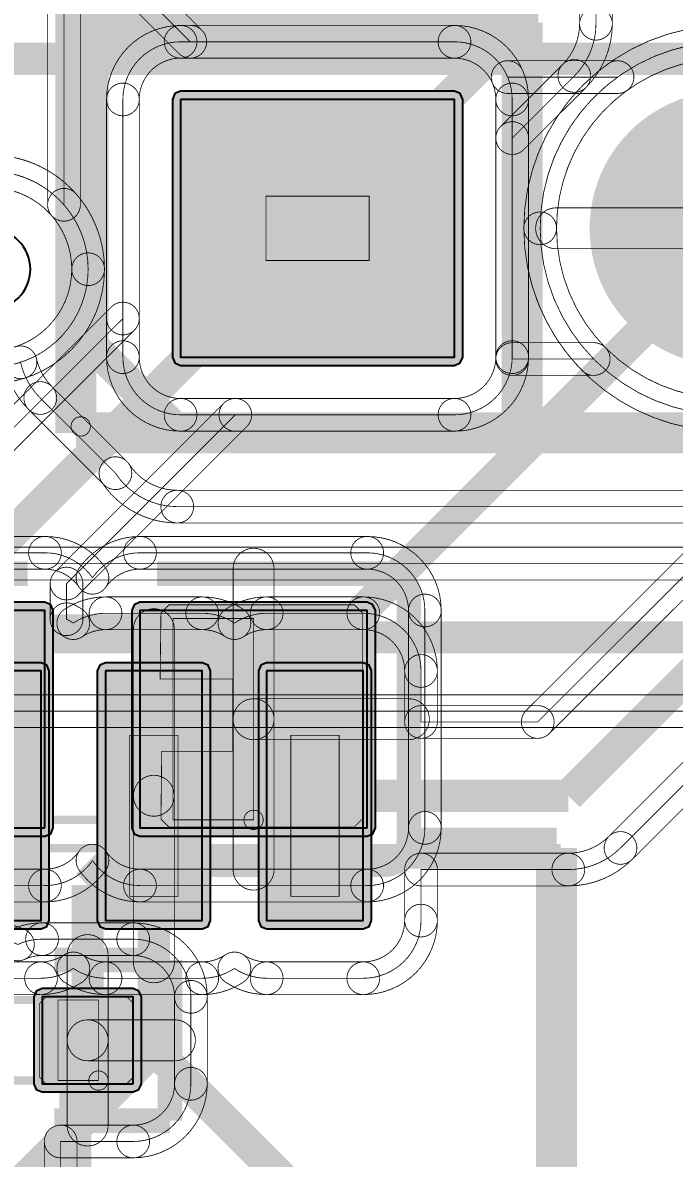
# Model space of a CAD drawing. Header units: millimetres. Extents: x -2.5 to 44.5, y -38.5 to 2.5.
# Drawn here: x 21.54 to 25.58, y -33.33 to -26.28 of the extents above; entities that cross this region are included whole.
import ezdxf

# ---------------------------------------------------------------- set-up
doc = ezdxf.new("R2010")
doc.units = ezdxf.units.MM
for name, color, linetype, true_color in [('Bottom Layer', 7, 'Continuous', 0x0000ff), ('Bottom Paste Mask Layer', 7, 'Continuous', 0x800000), ('Bottom Silkscreen Layer', 7, 'Continuous', 0x808000), ('Bottom Solder Mask Layer', 7, 'Continuous', 0xff00ff), ('Component Marking Layer', 7, 'Continuous', 0x66ffcc), ('Component Shape Layer', 7, 'Continuous', 0x00cccc), ('Hole Layer', 7, 'Continuous', 0x816200), ('Inner1', 7, 'Continuous', 0xbc8e00), ('Inner2', 7, 'Continuous', 0x70dbfa), ('Multi-Layer', 7, 'Continuous', 0xc0c0c0), ('Pin Soldering Layer', 7, 'Continuous', 0xcc9999), ('Top Layer', 7, 'Continuous', 0xff0000), ('Top Paste Mask Layer', 7, 'Continuous', 0x808080), ('Top Silkscreen Layer', 7, 'Continuous', 0xffff00), ('Top Solder Mask Layer', 7, 'Continuous', 0x800080)]:
    doc.layers.add(name, color=color, linetype=linetype, true_color=true_color)

msp = doc.modelspace()

# ---------------------------------------------------------------- hatches: boundary and pattern name
at = {"layer": 'Bottom Layer'}
for points in [[(22.518046736093474, -26.759055118110233), (22.518046736093474, -28.359055118110238), (24.218046736093477, -28.359055118110238), (24.218046736093477, -26.759055118110233)], [(25.108051816103636, -27.55905511811024, 1), (26.708051816103637, -27.55905511811024, 1)], [(21.676047752095503, -31.28206756413513), (21.676047752095503, -29.93205486410973), (20.266040132080263, -29.93205486410973), (20.266040132080263, -31.28206756413513)], [(23.676047752095503, -31.28206756413513), (23.676047752095503, -29.93205486410973), (22.266040132080263, -29.93205486410973), (22.266040132080263, -31.28206756413513)], [(22.22390144780289, -32.871005842011684), (22.22390144780289, -32.33100076200153), (21.65824231648463, -32.33100076200153), (21.65824231648463, -32.871005842011684)]]:
    msp.add_hatch(color=256, dxfattribs=at).paths.add_polyline_path(points)
at = {"layer": 'Bottom Paste Mask Layer'}
for points in [[(23.64607569215139, -31.22702565405131), (23.64607569215139, -29.94704089408179), (23.596062992125987, -29.897028194056393), (22.44605029210059, -29.897028194056393), (22.396062992125987, -29.94704089408179), (22.39103378206757, -30.357073914147833), (22.841046482092967, -30.357073914147833), (22.841046482092967, -30.807061214122434), (22.40104140208281, -30.807061214122434), (22.396062992125987, -31.22702565405131), (22.44605029210059, -31.277038354076712), (23.596062992125987, -31.277038354076712)], [(21.643256286512575, -32.83100076200153), (21.643256286512575, -32.371005842011684), (21.683261366522732, -32.33100076200153), (22.183896367792737, -32.33100076200153), (22.223901447802895, -32.371005842011684), (22.223901447802895, -32.83100076200153), (22.183896367792737, -32.87100584201169), (21.683261366522732, -32.87100584201169)]]:
    msp.add_hatch(color=256, dxfattribs=at).paths.add_polyline_path(points)
at = {"layer": 'Bottom Solder Mask Layer'}
for points in [[(21.726847853695705, -31.28206756413513), (21.72684785369571, -29.93205486410973), (21.711968848421975, -29.896133767783258), (21.676047752095503, -29.881254762509524), (20.26604013208026, -29.881254762509524), (20.230119035753795, -29.896133767783258), (20.21524003048006, -29.93205486410973), (20.215240030480057, -31.28206756413513), (20.230119035753795, -31.317988660461598), (20.266040132080263, -31.332867665735332), (21.676047752095506, -31.332867665735332), (21.71196884842198, -31.317988660461594)], [(23.726847853695705, -31.28206756413513), (23.72684785369571, -29.93205486410973), (23.71196884842197, -29.896133767783258), (23.676047752095503, -29.881254762509524), (22.26604013208026, -29.881254762509524), (22.23011903575379, -29.896133767783258), (22.21524003048006, -29.93205486410973), (22.215240030480057, -31.28206756413513), (22.23011903575379, -31.317988660461598), (22.266040132080263, -31.332867665735332), (23.676047752095506, -31.332867665735332), (23.71196884842198, -31.317988660461594)], [(22.274701549403098, -32.871005842011684), (22.274701549403098, -32.33100076200153), (22.259822544129364, -32.29507966567506), (22.22390144780289, -32.28020066040133), (21.65824231648463, -32.28020066040132), (21.622321220158163, -32.295079665675054), (21.607442214884426, -32.33100076200153), (21.607442214884426, -32.871005842011684), (21.622321220158163, -32.90692693833815), (21.65824231648463, -32.92180594361188), (22.22390144780289, -32.92180594361188), (22.259822544129364, -32.90692693833815)]]:
    msp.add_hatch(color=256, dxfattribs=at).paths.add_polyline_path(points)
at = {"layer": 'Component Marking Layer'}
for points in [[(21.838176276352552, -28.78917957835916, 1), (21.95811531623063, -28.78917957835916, 1)], [(22.911074422148847, -31.232156464312933, 1), (23.031013462026923, -31.232156464312933, 1)], [(21.948260096520194, -32.85099060198121, 1), (22.068249936499882, -32.85099060198121, 1)]]:
    msp.add_hatch(color=256, dxfattribs=at).paths.add_polyline_path(points)
at = {"layer": 'Hole Layer'}
for points in [[(22.868046736093476, -27.559055118110237, 1), (23.868046736093476, -27.559055118110237, 1)], [(25.408051816103637, -27.55905511811024, 1), (26.408051816103637, -27.55905511811024, 1)]]:
    msp.add_hatch(color=256, dxfattribs=at).paths.add_polyline_path(points)
at = {"layer": 'Multi-Layer'}
for points in [[(22.518046736093474, -26.759055118110233), (22.518046736093474, -28.359055118110238), (24.218046736093477, -28.359055118110238), (24.218046736093477, -26.759055118110233)], [(22.518046736093474, -26.759055118110233), (22.518046736093474, -28.359055118110238), (24.218046736093477, -28.359055118110238), (24.218046736093477, -26.759055118110233)], [(22.518046736093474, -26.759055118110233), (22.518046736093474, -28.359055118110238), (24.218046736093477, -28.359055118110238), (24.218046736093477, -26.759055118110233)], [(25.108051816103636, -27.55905511811024, 1), (26.708051816103637, -27.55905511811024, 1)], [(25.108051816103636, -27.55905511811024, 1), (26.708051816103637, -27.55905511811024, 1)], [(25.108051816103636, -27.55905511811024, 1), (26.708051816103637, -27.55905511811024, 1)]]:
    msp.add_hatch(color=256, dxfattribs=at).paths.add_polyline_path(points)
at = {"layer": 'Pin Soldering Layer'}
for points in [[(23.048056896113792, -27.359055118110238), (23.688036576073152, -27.35905511811024), (23.688036576073152, -27.759055118110236), (23.048056896113792, -27.759055118110233)], [(22.971043942087885, -31.23205486410973), (22.971043942087885, -29.982067564135132), (22.47104394208789, -29.982067564135132), (22.47104394208789, -31.23205486410973)], [(22.20215900431801, -30.70749301498603), (22.502184404368812, -30.70749301498603), (22.502184404368812, -31.707493014986035), (22.20215900431801, -31.707493014986035)], [(23.202159004318013, -30.70749301498603), (23.502184404368812, -30.70749301498603), (23.502184404368812, -31.707493014986035), (23.202159004318013, -31.707493014986035)], [(21.757175514351033, -32.35096520193041), (21.757175514351033, -32.85099060198121), (22.007162814325632, -32.85099060198121), (22.007162814325632, -32.35096520193041)]]:
    msp.add_hatch(color=256, dxfattribs=at).paths.add_polyline_path(points)
at = {"layer": 'Top Layer'}
for points in [[(22.518046736093474, -26.759055118110233), (22.518046736093474, -28.359055118110238), (24.218046736093477, -28.359055118110238), (24.218046736093477, -26.759055118110233)], [(25.108051816103636, -27.55905511811024, 1), (26.708051816103637, -27.55905511811024, 1)], [(21.05191770383541, -30.307543815087634), (21.05191770383541, -31.857556515113032), (21.651917703835412, -31.857556515113032), (21.651917703835412, -30.307543815087634)], [(22.05217170434341, -30.307543815087634), (22.05217170434341, -31.857556515113032), (22.652171704343413, -31.857556515113032), (22.652171704343413, -30.307543815087634)], [(23.05217170434341, -30.307543815087634), (23.05217170434341, -31.857556515113032), (23.652171704343413, -31.857556515113032), (23.652171704343413, -30.307543815087634)]]:
    msp.add_hatch(color=256, dxfattribs=at).paths.add_polyline_path(points)
at = {"layer": 'Top Paste Mask Layer'}
for points in [[(22.518046736093474, -26.759055118110233), (22.518046736093474, -28.359055118110238), (24.218046736093477, -28.359055118110238), (24.218046736093477, -26.759055118110233)], [(25.108051816103636, -27.55905511811024, 1), (26.708051816103637, -27.55905511811024, 1)], [(21.05191770383541, -30.307543815087634), (21.05191770383541, -31.857556515113032), (21.651917703835412, -31.857556515113032), (21.651917703835412, -30.307543815087634)], [(22.05217170434341, -30.307543815087634), (22.05217170434341, -31.857556515113032), (22.652171704343413, -31.857556515113032), (22.652171704343413, -30.307543815087634)], [(23.05217170434341, -30.307543815087634), (23.05217170434341, -31.857556515113032), (23.652171704343413, -31.857556515113032), (23.652171704343413, -30.307543815087634)]]:
    msp.add_hatch(color=256, dxfattribs=at).paths.add_polyline_path(points)
at = {"layer": 'Top Solder Mask Layer'}
for points in [[(22.46704597409195, -26.759055118110233), (22.467045974091953, -28.359055118110234), (22.48198375143652, -28.395118102767192), (22.518046736093474, -28.410055880111763), (24.218046736093473, -28.41005588011176), (24.25410972075043, -28.395118102767192), (24.269047498095, -28.359055118110238), (24.269047498094995, -26.759055118110236), (24.25410972075043, -26.72299213345328), (24.218046736093477, -26.70805435610871), (22.518046736093478, -26.708054356108715), (22.48198375143652, -26.72299213345328)], [(25.05705105410211, -27.55905511811024, 1), (26.759052578105162, -27.55905511811024, 1)], [(21.000916941833886, -30.307543815087634), (21.000916941833886, -31.857556515113032), (21.01585471917845, -31.893619499769994), (21.05191770383541, -31.908557277114557), (21.651917703835412, -31.908557277114557), (21.68798068849237, -31.893619499769994), (21.702918465836934, -31.857556515113032), (21.702918465836934, -30.307543815087634), (21.68798068849237, -30.271480830430676), (21.651917703835412, -30.256543053086112), (21.05191770383541, -30.256543053086112), (21.01585471917845, -30.271480830430676)], [(22.00117094234189, -30.307543815087634), (22.001170942341894, -31.857556515113032), (22.016108719686457, -31.893619499769994), (22.05217170434341, -31.908557277114557), (22.65217170434341, -31.908557277114557), (22.688234689000367, -31.893619499769994), (22.703172466344935, -31.857556515113032), (22.70317246634493, -30.307543815087634), (22.688234689000367, -30.271480830430676), (22.652171704343413, -30.256543053086112), (22.052171704343415, -30.256543053086112), (22.016108719686457, -30.271480830430676)], [(23.001170942341886, -30.307543815087634), (23.001170942341886, -31.857556515113032), (23.016108719686454, -31.893619499769994), (23.05217170434341, -31.908557277114557), (23.652171704343413, -31.908557277114557), (23.68823468900037, -31.893619499769994), (23.703172466344935, -31.857556515113032), (23.703172466344935, -30.307543815087634), (23.68823468900037, -30.271480830430676), (23.652171704343413, -30.256543053086112), (23.05217170434341, -30.256543053086112), (23.016108719686454, -30.271480830430676)]]:
    msp.add_hatch(color=256, dxfattribs=at).paths.add_polyline_path(points)

# ---------------------------------------------------------------- linework, layer by layer
at = {"layer": 'Bottom Layer', "const_width": 0.005080010160020321}
for points in [[(25.908051816103637, -28.717195834391674, 0.41421356237309503), (27.06619253238507, -27.55905511811024, 0.19000963684759306), (26.754599846440424, -26.768709401956993, 0.017468158888842684), (26.79705359410719, -26.770193040386083, 0.41421356237309503), (27.405194310388623, -26.16205232410465, 0.35210164242301645), (26.927761326728533, -25.568124197617717, 0.12411793723530895), (27.06619253238507, -25.01905003810008, 0.41421356237309503), (25.908051816103637, -23.860909321818646, 0.41421356237309503), (24.749911099822203, -25.01905003810008, 0.41421356237309503), (25.908051816103637, -26.177190754381513, 0.06138598512689385), (26.189225968097677, -26.14254058766393, 0.008024323457496188), (26.18891287782576, -26.16205232410465, 0.12748654743498247), (26.26547406377041, -26.457447540257895, 0.07859633930767923), (25.908051816103637, -26.400914401828807, 0.41421356237309503), (24.749911099822203, -27.55905511811024, 0.41421356237309503)], [(22.058305816611636, -26.759055118110233, -0.41421356237309503), (22.518046736093474, -26.299314198628394, -0.9999999999999999), (22.518046736093474, -26.502514605029212, 0.41421356237309503), (22.26150622301245, -26.759055118110233, -0.9999999999999999)], [(22.518046736093474, -26.502514605029212, -0.9999999999999999), (22.518046736093474, -26.299314198628394), (24.218046736093477, -26.299314198628394, -0.9999999999999999), (24.218046736093477, -26.502514605029212)], [(24.218046736093477, -26.299314198628394, -0.41421356237309503), (24.677787655575315, -26.759055118110233, -0.9999999999999999), (24.4745872491745, -26.759055118110233, 0.41421356237309503), (24.218046736093477, -26.502514605029212, -0.9999999999999999)], [(24.648310896621794, -27.55905511811024, -0.41421356237309503), (25.908051816103637, -26.299314198628398, -0.9999999999999999), (25.908051816103637, -26.502514605029216, 0.41421356237309503), (24.85151130302261, -27.55905511811024, -0.9999999999999999)], [(22.15990601981204, -28.359055118110238, 0.41421356237309503), (22.518046736093474, -28.71719583439167), (24.218046736093477, -28.71719583439167, 0.41421356237309503), (24.576187452374906, -28.359055118110238), (24.576187452374906, -26.759055118110233, 0.41421356237309503), (24.218046736093477, -26.400914401828803), (22.518046736093474, -26.400914401828803, 0.41421356237309503), (22.15990601981204, -26.759055118110233)], [(22.058305816611636, -26.759055118110233, -0.9999999999999999), (22.26150622301245, -26.759055118110233), (22.26150622301245, -28.359055118110238, -0.9999999999999999), (22.058305816611636, -28.359055118110238)], [(24.677787655575315, -28.359055118110238, -0.9999999999999999), (24.4745872491745, -28.359055118110238), (24.4745872491745, -26.759055118110233, -0.9999999999999999), (24.677787655575315, -26.759055118110233)], [(21.336042672085348, -27.103314706629416, -0.41421356237309503), (22.045783591567186, -27.813055626111257, -0.9999999999999999), (21.842583185166372, -27.813055626111257, 0.41421356237309503), (21.336042672085348, -27.30651511303023, -0.9999999999999999)], [(20.727901955803915, -27.813055626111257, 0.41421356237309503), (21.336042672085348, -28.421196342392687, 0.41421356237309503), (21.94418338836678, -27.813055626111257, 0.41421356237309503), (21.336042672085348, -27.204914909829824, 0.41421356237309503)], [(25.908051816103637, -28.81879603759208, -0.41421356237309503), (24.648310896621794, -27.55905511811024, -0.9999999999999999), (24.85151130302261, -27.55905511811024, 0.41421356237309503), (25.908051816103637, -28.615595631191265, -0.9999999999999999)], [(24.848971297942597, -27.686055372110747, -0.9999999999999999), (24.848971297942597, -27.43205486410973), (25.908051816103637, -27.43205486410973, -0.9999999999999999), (25.908051816103637, -27.686055372110747)], [(22.045783591567186, -27.813055626111257, -0.41421356237309503), (21.336042672085348, -28.522796545593096, -0.9999999999999999), (21.336042672085348, -28.31959613919228, 0.41421356237309503), (21.842583185166372, -27.813055626111257, -0.9999999999999999)], [(22.518046736093474, -28.818796037592076, -0.41421356237309503), (22.058305816611636, -28.359055118110238, -0.9999999999999999), (22.26150622301245, -28.359055118110238, 0.41421356237309503), (22.518046736093474, -28.615595631191262, -0.9999999999999999)], [(24.677787655575315, -28.359055118110238, -0.41421356237309503), (24.218046736093477, -28.818796037592076, -0.9999999999999999), (24.218046736093477, -28.615595631191262, 0.41421356237309503), (24.4745872491745, -28.359055118110238, -0.9999999999999999)], [(22.518046736093474, -28.818796037592076, -0.9999999999999999), (22.518046736093474, -28.615595631191262), (24.218046736093477, -28.615595631191262, -0.9999999999999999), (24.218046736093477, -28.818796037592076)], [(21.429184658369323, -29.675514351028706, -0.9999999999999999), (21.429184658369323, -29.47231394462789), (21.676047752095503, -29.47231394462789, -0.9999999999999999), (21.676047752095503, -29.675514351028706)], [(21.676047752095503, -29.47231394462789, -0.24680828502372504), (22.05473080449707, -29.671361828395614, -0.9999999999999999), (21.887357079678697, -29.786585269595225, 0.24680828502372504), (21.676047752095503, -29.675514351028706, -0.9999999999999999)], [(21.887357079678697, -29.671361828395614, -0.24680828502372504), (22.266040132080263, -29.47231394462789, -0.9999999999999999), (22.266040132080263, -29.675514351028706, 0.24680828502372504), (22.05473080449707, -29.786585269595225, -0.9999999999999999)], [(22.266040132080263, -29.675514351028706, -0.9999999999999999), (22.266040132080263, -29.47231394462789), (23.676047752095503, -29.47231394462789, -0.9999999999999999), (23.676047752095503, -29.675514351028706)], [(23.676047752095503, -29.47231394462789, -0.41421356237309503), (24.13578867157734, -29.93205486410973, -0.9999999999999999), (23.932588265176527, -29.93205486410973, 0.41421356237309503), (23.676047752095503, -29.675514351028706, -0.9999999999999999)], [(22.844043688087375, -29.672974345948692, -0.9999999999999999), (23.09804419608839, -29.672974345948692), (23.098044196088395, -30.60706121412243, -0.9999999999999999), (22.84404368808738, -30.60706121412243)], [(24.13578867157734, -31.28206756413513, -0.9999999999999999), (23.932588265176527, -31.28206756413513), (23.932588265176527, -29.93205486410973, -0.9999999999999999), (24.13578867157734, -29.93205486410973)], [(22.971043942087885, -30.734061468122942, -0.9999999999999999), (22.971043942087885, -30.480060960121925), (23.935128270256538, -30.48006096012192, -0.9999999999999999), (23.935128270256538, -30.73406146812294)], [(23.09804419608839, -31.541148082296164, -0.9999999999999999), (22.844043688087375, -31.541148082296164), (22.84404368808738, -30.60706121412243, -0.9999999999999999), (23.098044196088395, -30.60706121412243)], [(24.13578867157734, -31.28206756413513, -0.41421356237309503), (23.676047752095503, -31.741808483616968, -0.9999999999999999), (23.676047752095503, -31.538608077216153, 0.41421356237309503), (23.932588265176527, -31.28206756413513, -0.9999999999999999)], [(22.05473080449707, -31.54276059984924, -0.24680828502372504), (21.676047752095503, -31.741808483616968, -0.9999999999999999), (21.676047752095503, -31.538608077216153, 0.24680828502372504), (21.887357079678697, -31.42753715864963, -0.9999999999999999)], [(22.266040132080263, -31.741808483616968, -0.24680828502372504), (21.887357079678697, -31.54276059984924, -0.9999999999999999), (22.05473080449707, -31.42753715864963, 0.24680828502372504), (22.266040132080263, -31.538608077216153, -0.9999999999999999)], [(20.266040132080263, -31.741808483616968, -0.9999999999999999), (20.266040132080263, -31.538608077216153), (21.676047752095503, -31.538608077216153, -0.9999999999999999), (21.676047752095503, -31.741808483616968)], [(22.266040132080263, -31.741808483616968, -0.9999999999999999), (22.266040132080263, -31.538608077216153), (23.676047752095503, -31.538608077216153, -0.9999999999999999), (23.676047752095503, -31.741808483616968)], [(21.358267716535426, -31.87125984251968, -0.10844934573441267), (21.550804605155314, -31.913518715002393, -0.9999999999999999), (21.46570542786475, -32.098041166714715, 0.10844934573441267), (21.358267716535426, -32.074460248920495, -0.9999999999999999)], [(21.46570542786476, -31.91351871500239, -0.10844934573441267), (21.658242316484632, -31.871259842519688, -0.9999999999999999), (21.658242316484625, -32.0744602489205, 0.10844934573441267), (21.550804605155307, -32.098041166714715, -0.9999999999999999)], [(21.65824231895867, -32.074460248920495, -0.9999999999999999), (21.65824231895867, -31.87125984251968), (22.22390144780288, -31.87125984251968, -0.9999999999999999), (22.22390144780288, -32.074460248920495)], [(21.65824261294881, -32.07446024892007, -0.9999999999999999), (21.658242020020445, -31.87125984252012), (21.658242022494488, -31.871259842520114, -0.9999999999999999), (21.658242615422854, -32.07446024892006)], [(22.223901447802877, -31.87125984251968, -0.41421356237309503), (22.683642367284733, -32.33100076200153, -0.9999999999999999), (22.480441960883915, -32.33100076200153, 0.41421356237309503), (22.223901447802884, -32.074460248920495, -0.9999999999999999)], [(21.814071628143253, -32.07192024384049, -0.9999999999999999), (22.06807213614427, -32.07192024384049), (22.068072136144274, -32.6010033020066, -0.9999999999999999), (21.814071628143257, -32.6010033020066)], [(22.683642367284733, -32.871005842011684, -0.9999999999999999), (22.480441960883915, -32.871005842011684), (22.480441960883915, -32.33100076200153, -0.9999999999999999), (22.683642367284733, -32.33100076200153)], [(21.941071882143763, -32.72800355600711, -0.9999999999999999), (21.941071882143763, -32.4740030480061), (22.48298196596393, -32.4740030480061, -0.9999999999999999), (22.48298196596393, -32.72800355600711)], [(22.06807213614427, -33.13008636017271, -0.9999999999999999), (21.814071628143253, -33.13008636017271), (21.814071628143257, -32.6010033020066, -0.9999999999999999), (22.068072136144274, -32.6010033020066)], [(22.683642367284733, -32.871005842011684, -0.41421356237309503), (22.22390144780289, -33.33074676149352, -0.9999999999999999), (22.22390144780289, -33.127546355092704, 0.41421356237309503), (22.480441960883915, -32.871005842011684, -0.9999999999999999)], [(21.87546355092711, -33.51592583185167, -0.9999999999999999), (21.672263144526294, -33.51592583185167), (21.672263144526294, -33.22914655829312, -0.9999999999999999), (21.87546355092711, -33.22914655829312)], [(21.7738633477267, -33.33074676149352, -0.9999999999999999), (21.7738633477267, -33.127546355092704), (22.22390144780289, -33.127546355092704, -0.9999999999999999), (22.22390144780289, -33.33074676149352)]]:
    msp.add_lwpolyline(points, format="xyb", close=True, dxfattribs=at)
at = {"layer": 'Bottom Layer'}
for points in [[(22.518046736093474, -26.759055118110233), (22.518046736093474, -28.359055118110238), (24.218046736093477, -28.359055118110238), (24.218046736093477, -26.759055118110233)], [(21.676047752095503, -31.28206756413513), (21.676047752095503, -29.93205486410973), (20.266040132080263, -29.93205486410973), (20.266040132080263, -31.28206756413513)], [(23.676047752095503, -31.28206756413513), (23.676047752095503, -29.93205486410973), (22.266040132080263, -29.93205486410973), (22.266040132080263, -31.28206756413513)], [(22.22390144780289, -32.871005842011684), (22.22390144780289, -32.33100076200153), (21.65824231648463, -32.33100076200153), (21.65824231648463, -32.871005842011684)]]:
    msp.add_lwpolyline(points, close=True, dxfattribs=at)
at = {"layer": 'Bottom Layer', "const_width": 0.2}
for points in [[(22.971043942087885, -30.60706121412243), (25.908051816103637, -27.670053340106683)], [(21.941071882143763, -31.637033274066553), (22.971043942087885, -30.60706121412243)], [(21.941071882143763, -32.6010033020066), (21.941071882143763, -31.637033274066553)], [(21.86436372872746, -32.67771145542291), (21.941071882143763, -32.6010033020066)], [(21.86436372872746, -34.036068072136146), (21.86436372872746, -32.67771145542291)]]:
    msp.add_lwpolyline(points, dxfattribs=at)
at = {"layer": 'Bottom Layer', "const_width": 0.005080010160020321}
for points in [[(20.266040132080263, -31.64020828041656), (21.676047752095503, -31.64020828041656, 0.24680828502372504), (21.971043942087885, -31.485148879249437, 0.24680828502372504), (22.266040132080263, -31.64020828041656), (23.676047752095503, -31.64020828041656, 0.41421356237309503), (24.034188468376932, -31.28206756413513), (24.034188468376932, -29.93205486410973, 0.41421356237309503), (23.676047752095503, -29.573914147828297), (22.266040132080263, -29.573914147828297, 0.24680828502372504), (21.971043942087885, -29.72897354899542, 0.24680828502372504), (21.676047752095503, -29.573914147828297), (21.429184658369323, -29.573914147828297)], [(21.7738633477267, -33.51592583185167), (21.7738633477267, -33.22914655829312), (22.22390144780289, -33.22914655829312, 0.41421356237309503), (22.582042164084324, -32.871005842011684), (22.582042164084324, -32.33100076200153, 0.41421356237309503), (22.22390144780288, -31.97286004572009), (21.65824231895867, -31.97286004572009), (21.65824231648463, -31.972860045720097, 0.10844934573441267), (21.50825501651003, -32.00577994085855, 0.10844934573441267), (21.358267716535426, -31.97286004572009), (20.792608587471562, -31.97286004572009), (20.79260858521717, -31.972860045720097, 0.2992012734434596), (20.463851282465633, -32.18893243848741), (18.111303022606048, -32.18893243848741)]]:
    msp.add_lwpolyline(points, format="xyb", dxfattribs=at)
at = {"layer": 'Bottom Paste Mask Layer', "const_width": 0.005080010160020321}
for points in [[(23.64607569215139, -31.22702565405131), (23.64607569215139, -29.94704089408179), (23.596062992125987, -29.897028194056393), (22.44605029210059, -29.897028194056393), (22.396062992125987, -29.94704089408179), (22.39103378206757, -30.357073914147833), (22.841046482092967, -30.357073914147833), (22.841046482092967, -30.807061214122434), (22.40104140208281, -30.807061214122434), (22.396062992125987, -31.22702565405131), (22.44605029210059, -31.277038354076712), (23.596062992125987, -31.277038354076712)], [(23.64607569215139, -31.22702565405131), (23.64607569215139, -29.94704089408179), (23.596062992125987, -29.897028194056393), (22.44605029210059, -29.897028194056393), (22.396062992125987, -29.94704089408179), (22.39103378206757, -30.357073914147833), (22.841046482092967, -30.357073914147833), (22.841046482092967, -30.807061214122434), (22.40104140208281, -30.807061214122434), (22.396062992125987, -31.22702565405131), (22.44605029210059, -31.277038354076712), (23.596062992125987, -31.277038354076712)], [(21.643256286512575, -32.83100076200153), (21.643256286512575, -32.371005842011684), (21.683261366522732, -32.33100076200153), (22.183896367792737, -32.33100076200153), (22.223901447802895, -32.371005842011684), (22.223901447802895, -32.83100076200153), (22.183896367792737, -32.87100584201169), (21.683261366522732, -32.87100584201169)], [(21.643256286512575, -32.83100076200153), (21.643256286512575, -32.371005842011684), (21.683261366522732, -32.33100076200153), (22.183896367792737, -32.33100076200153), (22.223901447802895, -32.371005842011684), (22.223901447802895, -32.83100076200153), (22.183896367792737, -32.87100584201169), (21.683261366522732, -32.87100584201169)]]:
    msp.add_lwpolyline(points, close=True, dxfattribs=at)
at = {"layer": 'Bottom Silkscreen Layer', "const_width": 0.15240030480060962}
for points in [[(20.159842519685043, -29.703454406908815), (21.569850139700282, -29.703454406908815)], [(20.159842519685043, -29.703454406908815), (21.569850139700282, -29.703454406908815)], [(23.782245364490734, -29.703454406908815), (22.37223774447549, -29.703454406908815)], [(23.782245364490734, -29.703454406908815), (22.37223774447549, -29.703454406908815)], [(23.934645669291342, -31.358267716535437), (23.934645669291342, -29.85585471170943)], [(23.934645669291342, -31.358267716535437), (23.934645669291342, -29.85585471170943)], [(21.569850139700282, -31.51066802133605), (20.159842519685043, -31.51066802133605)], [(21.569850139700282, -31.51066802133605), (20.159842519685043, -31.51066802133605)], [(22.37223774447549, -31.51066802133605), (23.782245364490734, -31.51066802133605)], [(22.37223774447549, -31.51066802133605), (23.782245364490734, -31.51066802133605)], [(22.452501905003814, -32.10240030480061), (21.73446786893574, -32.10240030480061)], [(22.452501905003814, -32.10240030480061), (21.73446786893574, -32.10240030480061)], [(22.452501905003814, -33.0996062992126), (22.452501905003814, -32.10240030480061)], [(22.452501905003814, -33.0996062992126), (22.452501905003814, -32.10240030480061)], [(21.73446786893574, -33.0996062992126), (22.452501905003814, -33.0996062992126)], [(21.73446786893574, -33.0996062992126), (22.452501905003814, -33.0996062992126)]]:
    msp.add_lwpolyline(points, dxfattribs=at)
for points in [[(23.934645669291342, -29.85585471170943, 0.41421356237309503), (23.782245364490734, -29.70345440690882)], [(23.934645669291342, -29.85585471170943, 0.41421356237309503), (23.782245364490734, -29.70345440690882)], [(23.782245364490734, -31.51066802133605, 0.41421356237309503), (23.934645669291346, -31.358267716535437)], [(23.782245364490734, -31.51066802133605, 0.41421356237309503), (23.934645669291346, -31.358267716535437)]]:
    msp.add_lwpolyline(points, format="xyb", dxfattribs=at)
at = {"layer": 'Bottom Solder Mask Layer'}
for points in [[(21.726847853695705, -31.28206756413513), (21.72684785369571, -29.93205486410973), (21.711968848421975, -29.896133767783258), (21.676047752095503, -29.881254762509524), (20.26604013208026, -29.881254762509524), (20.230119035753795, -29.896133767783258), (20.21524003048006, -29.93205486410973), (20.215240030480057, -31.28206756413513), (20.230119035753795, -31.317988660461598), (20.266040132080263, -31.332867665735332), (21.676047752095506, -31.332867665735332), (21.71196884842198, -31.317988660461594)], [(23.726847853695705, -31.28206756413513), (23.72684785369571, -29.93205486410973), (23.71196884842197, -29.896133767783258), (23.676047752095503, -29.881254762509524), (22.26604013208026, -29.881254762509524), (22.23011903575379, -29.896133767783258), (22.21524003048006, -29.93205486410973), (22.215240030480057, -31.28206756413513), (22.23011903575379, -31.317988660461598), (22.266040132080263, -31.332867665735332), (23.676047752095506, -31.332867665735332), (23.71196884842198, -31.317988660461594)], [(22.274701549403098, -32.871005842011684), (22.274701549403098, -32.33100076200153), (22.259822544129364, -32.29507966567506), (22.22390144780289, -32.28020066040133), (21.65824231648463, -32.28020066040132), (21.622321220158163, -32.295079665675054), (21.607442214884426, -32.33100076200153), (21.607442214884426, -32.871005842011684), (21.622321220158163, -32.90692693833815), (21.65824231648463, -32.92180594361188), (22.22390144780289, -32.92180594361188), (22.259822544129364, -32.90692693833815)]]:
    msp.add_lwpolyline(points, close=True, dxfattribs=at)
at = {"layer": 'Component Marking Layer', "const_width": 0.005080010160020321}
for points in [[(21.838176276352552, -28.78917957835916, 0.9999999999999999), (21.95811531623063, -28.78917957835916, 0.9999999999999999)], [(22.911074422148847, -31.232156464312933, 0.9999999999999999), (23.031013462026923, -31.232156464312933, 0.9999999999999999)], [(21.948260096520194, -32.85099060198121, 0.9999999999999999), (22.06824993649988, -32.85099060198121, 0.9999999999999999)]]:
    msp.add_lwpolyline(points, format="xyb", close=True, dxfattribs=at)
at = {"layer": 'Component Shape Layer', "const_width": 0.05080010160020321}
for points in [[(21.89804419608839, -28.789052578105156), (21.898044196088396, -23.789052578105156), (29.91805943611888, -23.78905257810516), (29.918059436118874, -28.78905257810516)], [(21.89804419608839, -28.789052578105156), (21.898044196088396, -23.789052578105156), (29.91805943611888, -23.78905257810516), (29.918059436118874, -28.78905257810516)], [(22.971043942087885, -31.23205486410973), (22.971043942087885, -29.982067564135132), (20.97104394208789, -29.982067564135132), (20.97104394208789, -31.23205486410973)], [(22.971043942087885, -31.23205486410973), (22.971043942087885, -29.982067564135132), (20.97104394208789, -29.982067564135132), (20.97104394208789, -31.23205486410973)], [(19.852044704089412, -31.407518415036833), (24.852044704089412, -31.407518415036833), (24.852044704089412, -35.657531115062234), (19.852044704089412, -35.657531115062234)], [(19.852044704089412, -31.407518415036833), (24.852044704089412, -31.407518415036833), (24.852044704089412, -35.657531115062234), (19.852044704089412, -35.657531115062234)], [(22.008255016510038, -32.85099060198121), (22.008255016510038, -32.35099060198121), (21.008255016510034, -32.35099060198121), (21.008255016510034, -32.85099060198121)], [(22.008255016510038, -32.85099060198121), (22.008255016510038, -32.35099060198121), (21.008255016510034, -32.35099060198121), (21.008255016510034, -32.85099060198121)]]:
    msp.add_lwpolyline(points, close=True, dxfattribs=at)
at = {"layer": 'Inner1', "const_width": 0.2}
for points in [[(24.638049276098556, -26.289052578105156), (24.638049276098556, -25.656382335428503)], [(21.97104394208789, -26.543053086106177), (22.352044704089412, -26.16205232410465)], [(23.368046736093476, -27.559055118110237), (24.638049276098556, -26.289052578105156)], [(21.97104394208789, -28.288987585858393), (21.97104394208789, -26.543053086106177)], [(21.97104394208789, -28.288987585858393), (22.497263601908834, -28.815207245679343)], [(22.497263601908834, -28.815207245679343), (22.497263601908834, -28.82905765811532)], [(27.178054356108717, -28.82905765811532), (22.497263601908834, -28.82905765811532)], [(36.83007366014733, -30.0990601981204), (14.478028956057914, -30.0990601981204)]]:
    msp.add_lwpolyline(points, dxfattribs=at)
at = {"layer": 'Inner1', "const_width": 0.005080010160020321}
for points in [[(25.197790195580396, -26.28905257810515, -0.9999999999999999), (24.99458978917958, -26.28905257810515), (24.99458978917958, -25.846150433587596, -0.9999999999999999), (25.197790195580396, -25.846150433587596)], [(24.575990963308453, -28.370916941833887, 0.008281776635934953), (24.576187452374906, -28.359055118110238), (24.576187452374906, -26.998823216269333), (24.962003680273998, -26.61300698837024), (24.96200368331882, -26.61300698532542, 0.198912367379658), (25.09618999237999, -26.28905257810515), (25.09618999237999, -25.846150433587596), (25.09677739347568, -25.845563032491906, 0.1964958126761311), (25.908051816103637, -26.177190754381513, 0.06138598512689385), (26.189225968097677, -26.142540587663945, 0.008024323457496188), (26.18891287782576, -26.16205232410465, 0.12748654743498247), (26.265474063770387, -26.457447540257892, 0.07859633930767923), (25.908051816103637, -26.400914401828807, 0.41421356237309503), (24.749911099822203, -27.55905511811024, 0.19668162275037882), (25.082115802910735, -28.370916941833887)], [(25.197790195580396, -26.28905257810515, -0.198912367379658), (25.033845875971757, -26.684849177978357, -0.9999999999999999), (24.890161490665882, -26.541164792672483, 0.198912367379658), (24.99458978917958, -26.28905257810515, -0.9999999999999999)], [(24.648310896621794, -27.55905511811024, -0.41421356237309503), (25.908051816103637, -26.299314198628398, -0.9999999999999999), (25.908051816103637, -26.502514605029216, 0.41421356237309503), (24.85151130302261, -27.55905511811024, -0.9999999999999999)], [(24.648029645027847, -27.07066540892227, -0.9999999999999999), (24.50434525972197, -26.926981023616392), (24.890161487621057, -26.5411647957173, -0.9999999999999999), (25.033845872926936, -26.68484918102318)], [(25.0338458303433, -26.68484922360679, -0.9999999999999999), (24.890161530204693, -26.54116475313369), (24.89016153324952, -26.54116475008887, -0.9999999999999999), (25.03384583338812, -26.68484922056197)], [(24.677787655575315, -28.359055118110238, -0.9999999999999999), (24.4745872491745, -28.359055118110238), (24.4745872491745, -26.998823216269333, -0.9999999999999999), (24.677787655575315, -26.998823216269333)], [(25.00965891957071, -28.44213913884447, -0.19668162275037882), (24.648310896621798, -27.55905511811024, -0.9999999999999999), (24.85151130302261, -27.55905511811024, 0.19668162275037882), (25.154572686250756, -28.299694744823302, -0.9999999999999999)], [(24.848971297942597, -27.686055372110747, -0.9999999999999999), (24.848971297942597, -27.43205486410973), (25.908051816103637, -27.43205486410973, -0.9999999999999999), (25.908051816103637, -27.686055372110747)], [(24.677787655575315, -28.359055118110238, -0.008281776635934953), (24.677535424929722, -28.374281998209387, -0.9999999999999999), (24.474446501687183, -28.367551885458383, 0.008281776635934953), (24.4745872491745, -28.359055118110238, -0.9999999999999999)], [(24.575990963308453, -28.472517145034292, -0.9999999999999999), (24.575990963308453, -28.269316738633478), (25.082115802910735, -28.269316738633478, -0.9999999999999999), (25.082115802910735, -28.472517145034292)], [(21.555946061334094, -28.48787017262299, -0.07891683756710566), (21.336042672085348, -28.522796545593096, -0.9999999999999999), (21.336042672085348, -28.31959613919228, 0.07891683756710566), (21.492987231093778, -28.294669264612114, -0.9999999999999999)], [(21.427866304949305, -28.42274947970179, -0.9999999999999999), (21.621066987154464, -28.359789956538762), (21.621066987316514, -28.35978995703604, -0.9999999999999999), (21.427866305111355, -28.42274948019907)], [(21.57524734221468, -28.684784185731598, -0.14098581264717933), (21.425430820574032, -28.41395245521888, -0.9999999999999999), (21.623502471529736, -28.368586981021668, 0.14098581264717933), (21.718931727520562, -28.54109980042572, -0.9999999999999999)], [(21.57524802275437, -28.684784866264835, -0.9999999999999999), (21.718931046980877, -28.541099119892483), (21.718931047171406, -28.541099120083004, -0.9999999999999999), (21.575248022944894, -28.684784866455356)], [(21.575247342405213, -28.68478418592212, -0.9999999999999999), (21.718931727711087, -28.541099800616244), (22.18545119547971, -29.00761926838487, -0.9999999999999999), (22.041766810173833, -29.15130365369075)], [(22.49726360190884, -29.388798577597157, -0.2533546283402951), (22.02852731538827, -29.134992603228305, -0.9999999999999999), (22.198690690265273, -29.023930318847317, 0.2533546283402951), (22.49726360190884, -29.185598171196347, -0.9999999999999999)], [(22.49726360190884, -29.38879857759716, -0.9999999999999999), (22.49726360190884, -29.185598171196347), (27.178054354197805, -29.185598171196347, -0.9999999999999999), (27.178054354197805, -29.38879857759716)], [(19.16516567020896, -29.742519685039372, -0.9999999999999999), (19.16516567020896, -29.53931927863856), (36.43014589806469, -29.53931927863856, -0.9999999999999999), (36.43014589806469, -29.742519685039372)], [(17.066211414575804, -30.65880111760224, -0.9999999999999999), (17.066211414575804, -30.455600711201427), (36.43014589806469, -30.455600711201427, -0.9999999999999999), (36.43014589806469, -30.65880111760224)]]:
    msp.add_lwpolyline(points, format="xyb", close=True, dxfattribs=at)
for points in [[(36.43014589806469, -29.640919481838967), (19.16516567020896, -29.640919481838967, 0.2804141871132203), (19.529783885849355, -29.124220940783207), (20.736873725680454, -27.9171311009521, 0.364691838989935), (21.336042672085348, -28.421196342392687, 0.07891683756710566), (21.524466646213934, -28.391269718617554), (21.524466646051884, -28.391269718120274, 0.14098581264717933), (21.64708953486762, -28.612941993078657), (21.64708953505815, -28.61294199326918), (22.11360900282677, -29.079461461037813, 0.2533546283402951), (22.49726360190884, -29.287198374396755), (27.178054354197805, -29.287198374396755)], [(7.871119852610676, -35.25621031242063), (15.113030182875846, -35.25621031242063), (15.113030226060454, -35.25621031242063, 0.198912367379658), (15.436984633280714, -35.12202400335946), (15.436984659473932, -35.12202397716624), (16.96098766391378, -33.598020972726395), (16.96098768128681, -33.59802095535337, 0.198912367379658), (17.095173990347984, -33.27406654813308), (17.095173990347984, -31.387989738206596, 0.1813657219441121), (17.245173990347983, -30.988061976123955, 0.1994204446579815), (17.066211414575804, -30.557200914401836), (36.43014589806469, -30.557200914401836, 0.1813657219441121)]]:
    msp.add_lwpolyline(points, format="xyb", dxfattribs=at)
at = {"layer": 'Inner2', "const_width": 0.005080010160020321}
for points in [[(24.749911099822203, -27.55905511811024, 0.41421356237309503), (25.908051816103637, -28.717195834391674, 0.41421356237309503), (27.06619253238507, -27.55905511811024, 0.19000963684759306), (26.754599846440424, -26.768709401956993, 0.017468158888842684), (26.79705359410719, -26.770193040386083, 0.41421356237309503), (27.405194310388623, -26.16205232410465, 0.35210164242301645), (26.927761326728533, -25.568124197617717, 0.12411793723530895), (27.06619253238507, -25.01905003810008, 0.41421356237309503), (25.908051816103637, -23.860909321818646, 0.41421356237309503), (24.749911099822203, -25.01905003810008, 0.41421356237309503), (25.908051816103637, -26.177190754381513, 0.06138598512689385), (26.189225968097677, -26.14254058766393, 0.008024323457496188), (26.18891287782576, -26.16205232410465, 0.12748654743498247), (26.26547406377041, -26.457447540257895, 0.07859633930767923), (25.908051816103637, -26.400914401828807, 0.41421356237309503)], [(21.895783591567188, -27.413127864028617, -0.9999999999999999), (21.692583185166374, -27.413127864028617), (21.692583185166374, -24.499176338230292, -0.9999999999999999), (21.895783591567188, -24.499176338230292)], [(22.058305816611636, -26.759055118110233, -0.41421356237309503), (22.518046736093474, -26.299314198628394, -0.9999999999999999), (22.518046736093474, -26.502514605029212, 0.41421356237309503), (22.26150622301245, -26.759055118110233, -0.9999999999999999)], [(22.518046736093474, -26.502514605029212, -0.9999999999999999), (22.518046736093474, -26.299314198628394), (24.218046736093477, -26.299314198628394, -0.9999999999999999), (24.218046736093477, -26.502514605029212)], [(24.218046736093477, -26.299314198628394, -0.41421356237309503), (24.677787655575315, -26.759055118110233, -0.9999999999999999), (24.4745872491745, -26.759055118110233, 0.41421356237309503), (24.218046736093477, -26.502514605029212, -0.9999999999999999)], [(24.648310896621794, -27.55905511811024, -0.41421356237309503), (25.908051816103637, -26.299314198628398, -0.9999999999999999), (25.908051816103637, -26.502514605029216, 0.41421356237309503), (24.85151130302261, -27.55905511811024, -0.9999999999999999)], [(22.15990601981204, -28.359055118110238, 0.41421356237309503), (22.518046736093474, -28.71719583439167), (24.218046736093477, -28.71719583439167, 0.41421356237309503), (24.576187452374906, -28.359055118110238), (24.576187452374906, -26.759055118110233, 0.41421356237309503), (24.218046736093477, -26.400914401828803), (22.518046736093474, -26.400914401828803, 0.41421356237309503), (22.15990601981204, -26.759055118110233)], [(22.058305816611636, -26.759055118110233, -0.9999999999999999), (22.26150622301245, -26.759055118110233), (22.26150622301245, -28.359055118110238, -0.9999999999999999), (22.058305816611636, -28.359055118110238)], [(24.677787655575315, -28.359055118110238, -0.9999999999999999), (24.4745872491745, -28.359055118110238), (24.4745872491745, -26.759055118110233, -0.9999999999999999), (24.677787655575315, -26.759055118110233)], [(21.87072355188879, -27.34631316012006, -0.1813657219441121), (22.045783591567186, -27.813055626111257, -0.9999999999999999), (21.842583185166372, -27.813055626111257, 0.1813657219441121), (21.71764322484477, -27.47994256793717, -0.9999999999999999)], [(25.908051816103637, -28.81879603759208, -0.41421356237309503), (24.648310896621794, -27.55905511811024, -0.9999999999999999), (24.85151130302261, -27.55905511811024, 0.41421356237309503), (25.908051816103637, -28.615595631191265, -0.9999999999999999)], [(24.848971297942597, -27.686055372110747, -0.9999999999999999), (24.848971297942597, -27.43205486410973), (25.908051816103637, -27.43205486410973, -0.9999999999999999), (25.908051816103637, -27.686055372110747)], [(22.045783591567186, -27.813055626111257, -0.41421356237309503), (21.336042672085348, -28.522796545593096, -0.9999999999999999), (21.336042672085348, -28.31959613919228, 0.41421356237309503), (21.842583185166372, -27.813055626111257, -0.9999999999999999)], [(22.518046736093474, -28.818796037592076, -0.41421356237309503), (22.058305816611636, -28.359055118110238, -0.9999999999999999), (22.26150622301245, -28.359055118110238, 0.41421356237309503), (22.518046736093474, -28.615595631191262, -0.9999999999999999)], [(24.677787655575315, -28.359055118110238, -0.41421356237309503), (24.218046736093477, -28.818796037592076, -0.9999999999999999), (24.218046736093477, -28.615595631191262, 0.41421356237309503), (24.4745872491745, -28.359055118110238, -0.9999999999999999)], [(22.518046736093474, -28.818796037592076, -0.9999999999999999), (22.518046736093474, -28.615595631191262), (24.218046736093477, -28.615595631191262, -0.9999999999999999), (24.218046736093477, -28.818796037592076)]]:
    msp.add_lwpolyline(points, format="xyb", close=True, dxfattribs=at)
msp.add_lwpolyline([(20.877901955803917, -24.57381686625664), (20.877901955803914, -27.413127864028617, 0.1813657219441121), (20.727901955803915, -27.813055626111257, 0.41421356237309503), (21.336042672085348, -28.421196342392687, 0.41421356237309503), (21.94418338836678, -27.813055626111257, 0.1813657219441121), (21.794183388366783, -27.413127864028617), (21.794183388366783, -24.499176338230292, 0.2410203829187967)], format="xyb", dxfattribs=at)
at = {"layer": 'Multi-Layer'}
msp.add_lwpolyline([(22.518046736093474, -26.759055118110233), (22.518046736093474, -28.359055118110238), (24.218046736093477, -28.359055118110238), (24.218046736093477, -26.759055118110233)], close=True, dxfattribs=at)
msp.add_lwpolyline([(22.518046736093474, -26.759055118110233), (22.518046736093474, -28.359055118110238), (24.218046736093477, -28.359055118110238), (24.218046736093477, -26.759055118110233)], close=True, dxfattribs=at)
msp.add_lwpolyline([(22.518046736093474, -26.759055118110233), (22.518046736093474, -28.359055118110238), (24.218046736093477, -28.359055118110238), (24.218046736093477, -26.759055118110233)], close=True, dxfattribs=at)
msp.add_lwpolyline([(21.086042672085345, -27.813055626111257, 0.9999999999999999), (21.586042672085348, -27.813055626111257, 0.9999999999999999)], format="xyb", close=True, dxfattribs=at)
at = {"layer": 'Pin Soldering Layer', "const_width": 0.005080010160020321}
for points in [[(23.048056896113792, -27.359055118110238), (23.688036576073152, -27.35905511811024), (23.688036576073152, -27.759055118110236), (23.048056896113792, -27.759055118110233)], [(23.048056896113792, -27.359055118110238), (23.688036576073152, -27.35905511811024), (23.688036576073152, -27.759055118110236), (23.048056896113792, -27.759055118110233)], [(22.971043942087885, -31.23205486410973), (22.971043942087885, -29.982067564135132), (22.47104394208789, -29.982067564135132), (22.47104394208789, -31.23205486410973)], [(22.971043942087885, -31.23205486410973), (22.971043942087885, -29.982067564135132), (22.47104394208789, -29.982067564135132), (22.47104394208789, -31.23205486410973)], [(22.20215900431801, -30.70749301498603), (22.502184404368812, -30.70749301498603), (22.502184404368812, -31.707493014986035), (22.20215900431801, -31.707493014986035)], [(22.20215900431801, -30.70749301498603), (22.502184404368812, -30.70749301498603), (22.502184404368812, -31.707493014986035), (22.20215900431801, -31.707493014986035)], [(23.202159004318013, -30.70749301498603), (23.502184404368812, -30.70749301498603), (23.502184404368812, -31.707493014986035), (23.202159004318013, -31.707493014986035)], [(23.202159004318013, -30.70749301498603), (23.502184404368812, -30.70749301498603), (23.502184404368812, -31.707493014986035), (23.202159004318013, -31.707493014986035)], [(21.757175514351033, -32.35096520193041), (21.757175514351033, -32.85099060198121), (22.007162814325632, -32.85099060198121), (22.007162814325632, -32.35096520193041)], [(21.757175514351033, -32.35096520193041), (21.757175514351033, -32.85099060198121), (22.007162814325632, -32.85099060198121), (22.007162814325632, -32.35096520193041)]]:
    msp.add_lwpolyline(points, close=True, dxfattribs=at)
at = {"layer": 'Top Layer', "const_width": 0.005080010160020321}
for points in [[(22.217434667277885, -26.18403421703699, -0.9999999999999999), (22.361119052583764, -26.040349831731117), (22.649841430028513, -26.329072209175862, -0.9999999999999999), (22.506157044722634, -26.47275659448174)], [(22.058305816611636, -26.759055118110233, -0.41421356237309503), (22.518046736093474, -26.299314198628394, -0.9999999999999999), (22.518046736093474, -26.502514605029212, 0.41421356237309503), (22.26150622301245, -26.759055118110233, -0.9999999999999999)], [(22.518046736093474, -26.502514605029212, -0.9999999999999999), (22.518046736093474, -26.299314198628394), (22.577999237375572, -26.299314198628394, -0.9999999999999999), (22.577999237375572, -26.502514605029212)], [(24.64182340256409, -26.580799543159376, -0.09987055811218007), (24.677787655575315, -26.759055118110233, -0.9999999999999999), (24.4745872491745, -26.759055118110233, 0.09987055811218007), (24.454518798599175, -26.659586537612796, -0.9999999999999999)], [(24.548171100581634, -26.721793243586493, -0.9999999999999999), (24.548171100581634, -26.51859283718568), (25.229945690397372, -26.51859283718568, -0.9999999999999999), (25.229945690397372, -26.721793243586493)], [(24.648310896621794, -27.55905511811024, -0.24082186983009454), (25.17045747865018, -26.53782949290612, -0.9999999999999999), (25.289433902144566, -26.702556587866052, 0.24082186983009454), (24.851511303022605, -27.55905511811024, -0.9999999999999999)], [(22.058305816611636, -26.759055118110233, -0.9999999999999999), (22.26150622301245, -26.759055118110233), (22.26150622301245, -28.11928701995114, -0.9999999999999999), (22.058305816611636, -28.11928701995114)], [(24.677787655575315, -28.359055118110238, -0.9999999999999999), (24.4745872491745, -28.359055118110238), (24.4745872491745, -26.759055118110233, -0.9999999999999999), (24.677787655575315, -26.759055118110233)], [(21.380507156614645, -27.104708901404724, -0.3959683878617868), (22.045783591567186, -27.813055626111257, -0.9999999999999999), (21.842583185166372, -27.813055626111257, 0.3959683878617868), (21.36777687563641, -27.307510146735396, -0.9999999999999999)], [(25.908051816103637, -28.81879603759208, -0.41421356237309503), (24.648310896621794, -27.55905511811024, -0.9999999999999999), (24.85151130302261, -27.55905511811024, 0.41421356237309503), (25.908051816103637, -28.615595631191265, -0.9999999999999999)], [(24.848971297942597, -27.686055372110747, -0.9999999999999999), (24.848971297942597, -27.43205486410973), (25.908051816103637, -27.43205486410973, -0.9999999999999999), (25.908051816103637, -27.686055372110747)], [(22.045783591567186, -27.813055626111257, -0.41421356237309503), (21.336042672085348, -28.522796545593096, -0.9999999999999999), (21.336042672085348, -28.31959613919228, 0.41421356237309503), (21.842583185166372, -27.813055626111257, -0.9999999999999999)], [(24.806635943617547, -30.69625164147184, -0.9999999999999999), (24.66295155831167, -30.55256725616596), (27.30013098462124, -27.915387829856396, -0.9999999999999999), (27.44381536992712, -28.05907221516227)], [(21.09980549161243, -29.323071933456635, -0.9999999999999999), (20.95612110630655, -29.179387548150757), (22.088063827159104, -28.0474448272982, -0.9999999999999999), (22.231748212464982, -28.19112921260408)], [(24.677787655575315, -28.359055118110238, -0.41421356237309503), (24.218046736093477, -28.818796037592076, -0.9999999999999999), (24.218046736093477, -28.615595631191262, 0.41421356237309503), (24.4745872491745, -28.359055118110238, -0.9999999999999999)], [(25.320358448996917, -31.478346764973526, -0.9999999999999999), (25.17667406369104, -31.33466237966765), (27.948039799061767, -28.56329664429692, -0.9999999999999999), (28.091724184367646, -28.706981029602797)], [(21.881900612769783, -29.836794441180334, -0.9999999999999999), (21.738216227463905, -29.693110055874456), (22.78597264159963, -28.64535364173873, -0.9999999999999999), (22.92965702690551, -28.789038027044608)], [(22.857814834252572, -28.818796037592076, -0.9999999999999999), (22.857814834252572, -28.615595631191262), (24.218046736093477, -28.615595631191262, -0.9999999999999999), (24.218046736093477, -28.818796037592076)], [(21.91165862331725, -29.986208652815325, -0.9999999999999999), (21.708458216916437, -29.986208652815325), (21.708458216916437, -29.764952248527397, -0.9999999999999999), (21.91165862331725, -29.764952248527397)], [(21.854921034664766, -29.8950497415324, -0.03391164789807326), (21.90881832118274, -29.92627778479833, -0.9999999999999999), (21.79527108699608, -30.09479315730189, 0.03391164789807326), (21.765195805568922, -30.077367564098253, -0.9999999999999999)], [(21.795271086996078, -29.92627778479833, -0.14932610177285038), (22.05217170434341, -29.847802895605795, -0.9999999999999999), (22.05217170434341, -30.051003302006613, 0.14932610177285038), (21.908818321182743, -30.09479315730189, -0.9999999999999999)], [(22.052171706867874, -30.05100330200661, -0.9999999999999999), (22.052171706867874, -29.847802895605792), (22.652171704343402, -29.847802895605792, -0.9999999999999999), (22.652171704343402, -30.05100330200661)], [(22.05217184961502, -30.051003302006507, -0.9999999999999999), (22.052171559071805, -29.847802895605902), (22.052171561596264, -29.8478028956059, -0.9999999999999999), (22.05217185213948, -30.051003302006503)], [(22.652171704343402, -29.847802895605792, -0.1492190486204613), (22.908909292995894, -29.92616798520468, -0.9999999999999999), (22.795434115690924, -30.094731887915376, 0.1492190486204613), (22.652171704343402, -30.051003302006606, -0.9999999999999999)], [(22.795434115690927, -29.926167985204675, -0.1492190486204613), (23.05217170434341, -29.847802895605795, -0.9999999999999999), (23.05217170434341, -30.051003302006613, 0.1492190486204613), (22.90890929299589, -30.094731887915376, -0.9999999999999999)], [(23.05217170686787, -30.05100330200661, -0.9999999999999999), (23.05217170686787, -29.847802895605792), (23.652171704343402, -29.847802895605792, -0.9999999999999999), (23.652171704343402, -30.05100330200661)], [(23.05217184961502, -30.051003302006507, -0.9999999999999999), (23.0521715590718, -29.847802895605902), (23.052171561596264, -29.8478028956059, -0.9999999999999999), (23.05217185213948, -30.051003302006503)], [(23.6521717043434, -29.847802895605792, -0.41421356237309503), (24.11191262382525, -30.307543815087634, -0.9999999999999999), (23.908712217424437, -30.307543815087634, 0.41421356237309503), (23.652171704343406, -30.051003302006606, -0.9999999999999999)], [(22.47917195834392, -31.082550165100333, -0.9999999999999999), (22.225171450342906, -31.082550165100333), (22.225171450342906, -30.048463296926595, -0.9999999999999999), (22.47917195834392, -30.048463296926595)], [(24.11191262382525, -30.6244094488189, -0.9999999999999999), (23.908712217424437, -30.6244094488189), (23.908712217424437, -30.307543815087634, -0.9999999999999999), (24.11191262382525, -30.307543815087634)], [(24.010312420624842, -30.726009652019307, -0.9999999999999999), (24.010312420624842, -30.522809245618493), (24.734793750964606, -30.522809245618493, -0.9999999999999999), (24.734793750964606, -30.726009652019307)], [(22.225171450342906, -31.082550165100333, -0.9999999999999999), (22.47917195834392, -31.082550165100333), (22.47917195834392, -32.116637033274074, -0.9999999999999999), (22.225171450342906, -32.116637033274074)], [(25.32035844899692, -31.478346764973523, -0.198912367379658), (24.9245618491237, -31.642291084582176, -0.9999999999999999), (24.9245618491237, -31.439090678181362, 0.198912367379658), (25.176674063691035, -31.334662379667652, -0.9999999999999999)], [(24.11191262382525, -31.857556515113032, -0.9999999999999999), (23.908712217424437, -31.857556515113032), (23.908712217424437, -31.540690881381767, -0.9999999999999999), (24.11191262382525, -31.540690881381767)], [(24.010312420624842, -31.642291084582176, -0.9999999999999999), (24.010312420624842, -31.439090678181362), (24.92456184674862, -31.439090678181362, -0.9999999999999999), (24.92456184674862, -31.642291084582176)], [(24.92456184674862, -31.642291084582176, -0.9999999999999999), (24.92456184674862, -31.439090678181362), (24.9245618491237, -31.439090678181362, -0.9999999999999999), (24.9245618491237, -31.642291084582176)], [(24.11191262382525, -31.857556515113032, -0.41421356237309503), (23.652171704343413, -32.31729743459487, -0.9999999999999999), (23.652171704343413, -32.11409702819406, 0.41421356237309503), (23.908712217424437, -31.857556515113032, -0.9999999999999999)], [(21.908818321182743, -32.23882254540234, -0.14932610177285038), (21.651917703835412, -32.31729743459487, -0.9999999999999999), (21.651917703835412, -32.11409702819406, 0.14932610177285038), (21.795271086996078, -32.07030717289878, -0.9999999999999999)], [(22.052171704343426, -32.31729743459488, -0.14932610177285038), (21.795271086996078, -32.23882254540234, -0.9999999999999999), (21.908818321182743, -32.07030717289878, 0.14932610177285038), (22.05217170434342, -32.11409702819406, -0.9999999999999999)], [(22.90890929299589, -32.238932344995995, -0.1492190486204613), (22.652171704343413, -32.31729743459487, -0.9999999999999999), (22.652171704343413, -32.11409702819406, 0.1492190486204613), (22.795434115690927, -32.07036844228529, -0.9999999999999999)], [(23.052171704343422, -32.31729743459487, -0.1492190486204613), (22.795434115690927, -32.23893234499599, -0.9999999999999999), (22.90890929299589, -32.07036844228529, 0.1492190486204613), (23.05217170434342, -32.11409702819406, -0.9999999999999999)], [(21.05191770383542, -32.31729743459488, -0.9999999999999999), (21.05191770383542, -32.11409702819406), (21.65191770131095, -32.11409702819406, -0.9999999999999999), (21.65191770131095, -32.31729743459488)], [(21.65191784658256, -32.31729743459477, -0.9999999999999999), (21.65191755603934, -32.114097028194166), (21.651917558563802, -32.11409702819416, -0.9999999999999999), (21.65191784910702, -32.31729743459477)], [(22.052171704343422, -32.31729743459488, -0.9999999999999999), (22.052171704343422, -32.11409702819406), (22.65217170181895, -32.11409702819406, -0.9999999999999999), (22.65217170181895, -32.31729743459488)], [(22.65217184709056, -32.31729743459477, -0.9999999999999999), (22.652171556547344, -32.114097028194166), (22.652171559071803, -32.11409702819416, -0.9999999999999999), (22.65217184961502, -32.31729743459477)], [(23.052171704343422, -32.31729743459488, -0.9999999999999999), (23.052171704343422, -32.11409702819406), (23.65217170181895, -32.11409702819406, -0.9999999999999999), (23.65217170181895, -32.31729743459488)], [(23.65217184709056, -32.31729743459477, -0.9999999999999999), (23.652171556547344, -32.114097028194166), (23.652171559071803, -32.11409702819416, -0.9999999999999999), (23.65217184961502, -32.31729743459477)]]:
    msp.add_lwpolyline(points, format="xyb", close=True, dxfattribs=at)
for points in [[(22.289276859930823, -26.112192024384054), (22.577999237375572, -26.400914401828803), (22.518046736093474, -26.400914401828803, 0.41421356237309503), (22.15990601981204, -26.759055118110233), (22.15990601981204, -28.11928701995114), (21.027963298959488, -29.251229740803698)], [(27.37197317727418, -27.987230022509333), (24.734793750964606, -30.6244094488189), (24.010312420624842, -30.6244094488189), (24.010312420624842, -30.307543815087634, 0.41421356237309503), (23.652171704343402, -29.9494030988062), (23.05217170686787, -29.9494030988062), (23.05217170434341, -29.949403098806204, 0.1492190486204613), (22.85217170434341, -30.010449936560025, 0.1492190486204613), (22.652171704343402, -29.9494030988062), (22.052171706867874, -29.9494030988062), (22.05217170434341, -29.949403098806204, 0.14932610177285038), (21.85204470408941, -30.010535471050108, 0.03391164789807326), (21.810058420116846, -29.986208652815325), (21.810058420116846, -29.764952248527397), (22.857814834252572, -28.71719583439167), (24.218046736093477, -28.71719583439167, 0.41421356237309503), (24.576187452374906, -28.359055118110238), (24.576187452374906, -26.759055118110233, 0.09987055811218007), (24.548171100581634, -26.620193040386084), (25.229945690397372, -26.620193040386084, 0.24082186983009454), (24.749911099822203, -27.55905511811024, 0.41421356237309503), (25.908051816103637, -28.717195834391674, 0.41421356237309503)], [(17.68697337938135, -28.017195834391675), (18.791649367113116, -28.017195834391675, 0.26006118843742876), (19.09639319278639, -28.187198374396747), (19.662052324104653, -28.187198374396747, 0.10844934573441267), (19.812039624079254, -28.154278479258284, 0.10844934573441267), (19.962026924053855, -28.187198374396747), (20.52768605537212, -28.187198374396747, 0.20573437465219988), (20.787482087482132, -28.075574988862034, 0.2887580704365958), (21.336042672085348, -28.421196342392687, 0.41421356237309503), (21.94418338836678, -27.813055626111257, 0.3959683878617868), (21.37414201612553, -27.206109524070058, 0.17457739783825532), (21.08204216408432, -27.100914401828806), (20.8324298810454, -27.100914401828806, 0.26006118843742876), (20.52768605537212, -26.930911861823724), (19.962026924053855, -26.930911861823724, 0.10844934573441267), (19.812039624079254, -26.963831756962186, 0.10844934573441267), (19.662052324104653, -26.930911861823724), (19.09639319278639, -26.930911861823724, 0.26006118843742876), (18.79164936711311, -27.100914401828806), (17.68697337938135, -27.100914401828806, 0.23225657271592515)], [(21.05191770383542, -32.215697231394465), (21.65191770131095, -32.215697231394465), (21.651917703835412, -32.215697231394465, 0.14932610177285038), (21.85204470408941, -32.15456485915056, 0.14932610177285038), (22.052171704343422, -32.215697231394465), (22.65217170181895, -32.215697231394465), (22.652171704343413, -32.215697231394465, 0.1492190486204613), (22.85217170434341, -32.154650393640644, 0.1492190486204613), (23.052171704343422, -32.215697231394465), (23.65217170181895, -32.215697231394465), (23.652171704343413, -32.215697231394465, 0.41421356237309503), (24.010312420624842, -31.857556515113032), (24.010312420624842, -31.540690881381767), (24.92456184674862, -31.540690881381767), (24.9245618491237, -31.540690881381767, 0.198912367379658), (25.248516256343976, -31.40650457232059), (28.019881991714705, -28.63513883694986, 0.0949592751866401)]]:
    msp.add_lwpolyline(points, format="xyb", dxfattribs=at)
at = {"layer": 'Top Layer', "const_width": 0.2}
for points in [[(25.908051816103637, -26.507053594107177), (20.69076738857496, -26.507053594107184)], [(23.368046736093476, -27.559055118110237), (21.35191770383541, -29.5751841503683)], [(28.448056896113798, -27.55905511811024), (24.9245618491237, -31.082550165100333)], [(22.352171704343412, -31.082550165100333), (22.352171704343412, -32.65760731521463)], [(24.9245618491237, -31.082550165100333), (23.352171704343412, -31.082550165100333)], [(22.352171704343412, -32.65760731521463), (20.05219710439421, -34.95758191516383)], [(22.352171704343412, -32.65760731521463), (24.65214630429261, -34.95758191516383)]]:
    msp.add_lwpolyline(points, dxfattribs=at)
at = {"layer": 'Top Layer'}
for points in [[(22.518046736093474, -26.759055118110233), (22.518046736093474, -28.359055118110238), (24.218046736093477, -28.359055118110238), (24.218046736093477, -26.759055118110233)], [(21.05191770383541, -30.307543815087634), (21.05191770383541, -31.857556515113032), (21.651917703835412, -31.857556515113032), (21.651917703835412, -30.307543815087634)], [(22.05217170434341, -30.307543815087634), (22.05217170434341, -31.857556515113032), (22.652171704343413, -31.857556515113032), (22.652171704343413, -30.307543815087634)], [(23.05217170434341, -30.307543815087634), (23.05217170434341, -31.857556515113032), (23.652171704343413, -31.857556515113032), (23.652171704343413, -30.307543815087634)]]:
    msp.add_lwpolyline(points, close=True, dxfattribs=at)
at = {"layer": 'Top Paste Mask Layer'}
for points in [[(22.518046736093474, -26.759055118110233), (22.518046736093474, -28.359055118110238), (24.218046736093477, -28.359055118110238), (24.218046736093477, -26.759055118110233)], [(21.05191770383541, -30.307543815087634), (21.05191770383541, -31.857556515113032), (21.651917703835412, -31.857556515113032), (21.651917703835412, -30.307543815087634)], [(22.05217170434341, -30.307543815087634), (22.05217170434341, -31.857556515113032), (22.652171704343413, -31.857556515113032), (22.652171704343413, -30.307543815087634)], [(23.05217170434341, -30.307543815087634), (23.05217170434341, -31.857556515113032), (23.652171704343413, -31.857556515113032), (23.652171704343413, -30.307543815087634)]]:
    msp.add_lwpolyline(points, close=True, dxfattribs=at)
at = {"layer": 'Top Silkscreen Layer', "const_width": 0.25400050800101603}
for points in [[(21.868046736093476, -23.749047498094995), (21.86804673609347, -28.829057658115318)], [(21.868046736093476, -23.749047498094995), (21.86804673609347, -28.829057658115318)], [(21.868046736093472, -26.281991363982723), (24.638049276098556, -26.281991363982726)], [(21.868046736093472, -26.281991363982723), (24.638049276098556, -26.281991363982726)], [(24.638049276098556, -26.281991363982726), (24.638049276098553, -28.82905765811532)], [(24.638049276098556, -26.281991363982726), (24.638049276098553, -28.82905765811532)], [(21.86804673609347, -28.829057658115318), (29.948056896113794, -28.82905765811532)], [(21.86804673609347, -28.829057658115318), (29.948056896113794, -28.82905765811532)], [(23.883185166370335, -31.407543815087635), (24.85196850393701, -31.407543815087635)], [(23.883185166370335, -31.407543815087635), (24.85196850393701, -31.407543815087635)], [(24.85196850393701, -31.407543815087635), (24.85196850393701, -33.72641605283211)], [(24.85196850393701, -31.407543815087635), (24.85196850393701, -33.72641605283211)]]:
    msp.add_lwpolyline(points, dxfattribs=at)
at = {"layer": 'Top Solder Mask Layer'}
for points in [[(22.46704597409195, -26.759055118110233), (22.467045974091953, -28.359055118110234), (22.48198375143652, -28.395118102767192), (22.518046736093474, -28.410055880111763), (24.218046736093473, -28.41005588011176), (24.25410972075043, -28.395118102767192), (24.269047498095, -28.359055118110238), (24.269047498094995, -26.759055118110236), (24.25410972075043, -26.72299213345328), (24.218046736093477, -26.70805435610871), (22.518046736093478, -26.708054356108715), (22.48198375143652, -26.72299213345328)], [(21.000916941833886, -30.307543815087634), (21.000916941833886, -31.857556515113032), (21.01585471917845, -31.893619499769994), (21.05191770383541, -31.908557277114557), (21.651917703835412, -31.908557277114557), (21.68798068849237, -31.893619499769994), (21.702918465836934, -31.857556515113032), (21.702918465836934, -30.307543815087634), (21.68798068849237, -30.271480830430676), (21.651917703835412, -30.256543053086112), (21.05191770383541, -30.256543053086112), (21.01585471917845, -30.271480830430676)], [(22.00117094234189, -30.307543815087634), (22.001170942341894, -31.857556515113032), (22.016108719686457, -31.893619499769994), (22.05217170434341, -31.908557277114557), (22.65217170434341, -31.908557277114557), (22.688234689000367, -31.893619499769994), (22.703172466344935, -31.857556515113032), (22.70317246634493, -30.307543815087634), (22.688234689000367, -30.271480830430676), (22.652171704343413, -30.256543053086112), (22.052171704343415, -30.256543053086112), (22.016108719686457, -30.271480830430676)], [(23.001170942341886, -30.307543815087634), (23.001170942341886, -31.857556515113032), (23.016108719686454, -31.893619499769994), (23.05217170434341, -31.908557277114557), (23.652171704343413, -31.908557277114557), (23.68823468900037, -31.893619499769994), (23.703172466344935, -31.857556515113032), (23.703172466344935, -30.307543815087634), (23.68823468900037, -30.271480830430676), (23.652171704343413, -30.256543053086112), (23.05217170434341, -30.256543053086112), (23.016108719686454, -30.271480830430676)]]:
    msp.add_lwpolyline(points, close=True, dxfattribs=at)

doc.saveas('drawing.dxf')
